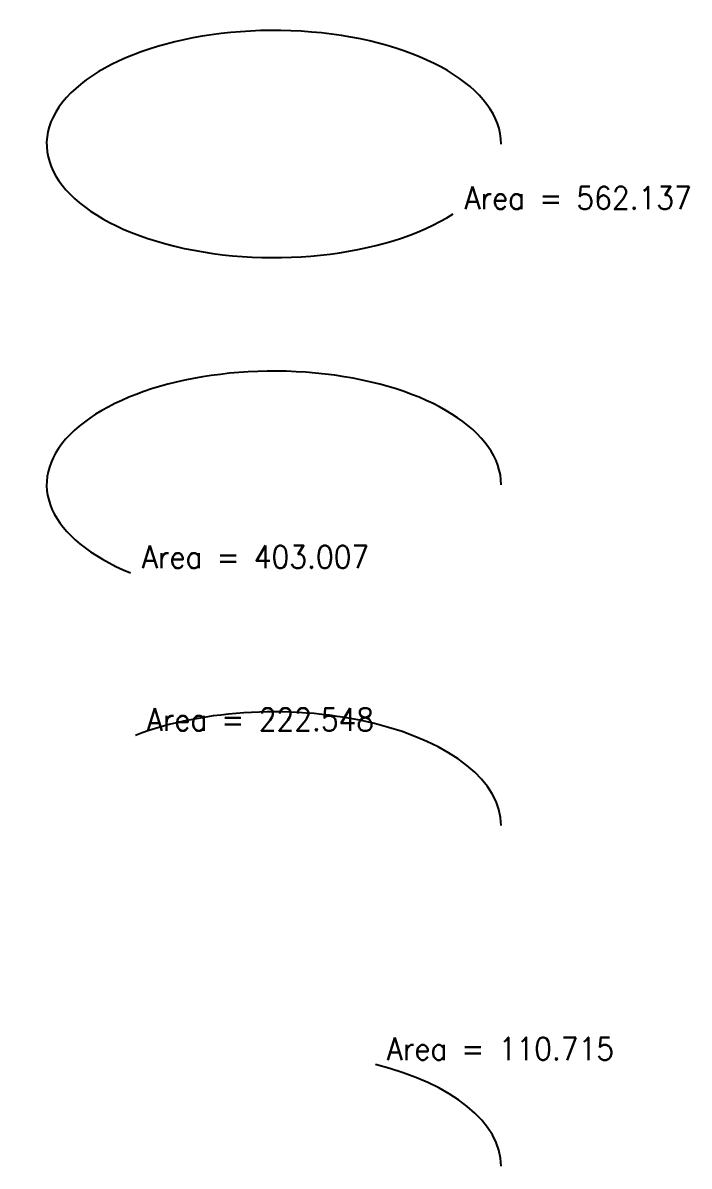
# Model space of a CAD drawing. Header units: millimetres. Extents: x 8 to 247, y -70 to 131.
# Drawn here: x 7.9 to 66.5, y 30 to 130.7 of the extents above; entities that cross this region are included whole.
import ezdxf

# ---------------------------------------------------------------- set-up
doc = ezdxf.new("R2010")
doc.units = ezdxf.units.MM
doc.layers.get('0').update_dxf_attribs({"lineweight": 25})
doc.layers.add('measurements', color=30, linetype='Continuous', lineweight=0)
doc.styles.add('textstyle4', font='')
doc.styles.get('textstyle4').set_extended_font_data('standard')

msp = doc.modelspace()

# ---------------------------------------------------------------- linework, layer by layer
for centre, end_param in [((30, 120), 5.621366), ((30, 90), 4.030072), ((30, 60), 2.225475), ((30, 30), 1.107149)]:
    msp.add_ellipse(centre, major_axis=(20, 0), ratio=0.5, start_param=0, end_param=end_param)

# ---------------------------------------------------------------- texts
at = {"layer": 'measurements', "char_height": 2, "attachment_point": 1, "style": 'textstyle4'}
for s, insert in [('Area = 562.137', (46.78, 116.25)), ('Area = 403.007', (18.39, 84.64)), ('Area = 222.548', (18.82, 70.33)), ('Area = 110.715', (39.94, 41.34))]:
    msp.add_mtext(s, dxfattribs=dict(at, insert=insert))

doc.saveas('drawing.dxf')
